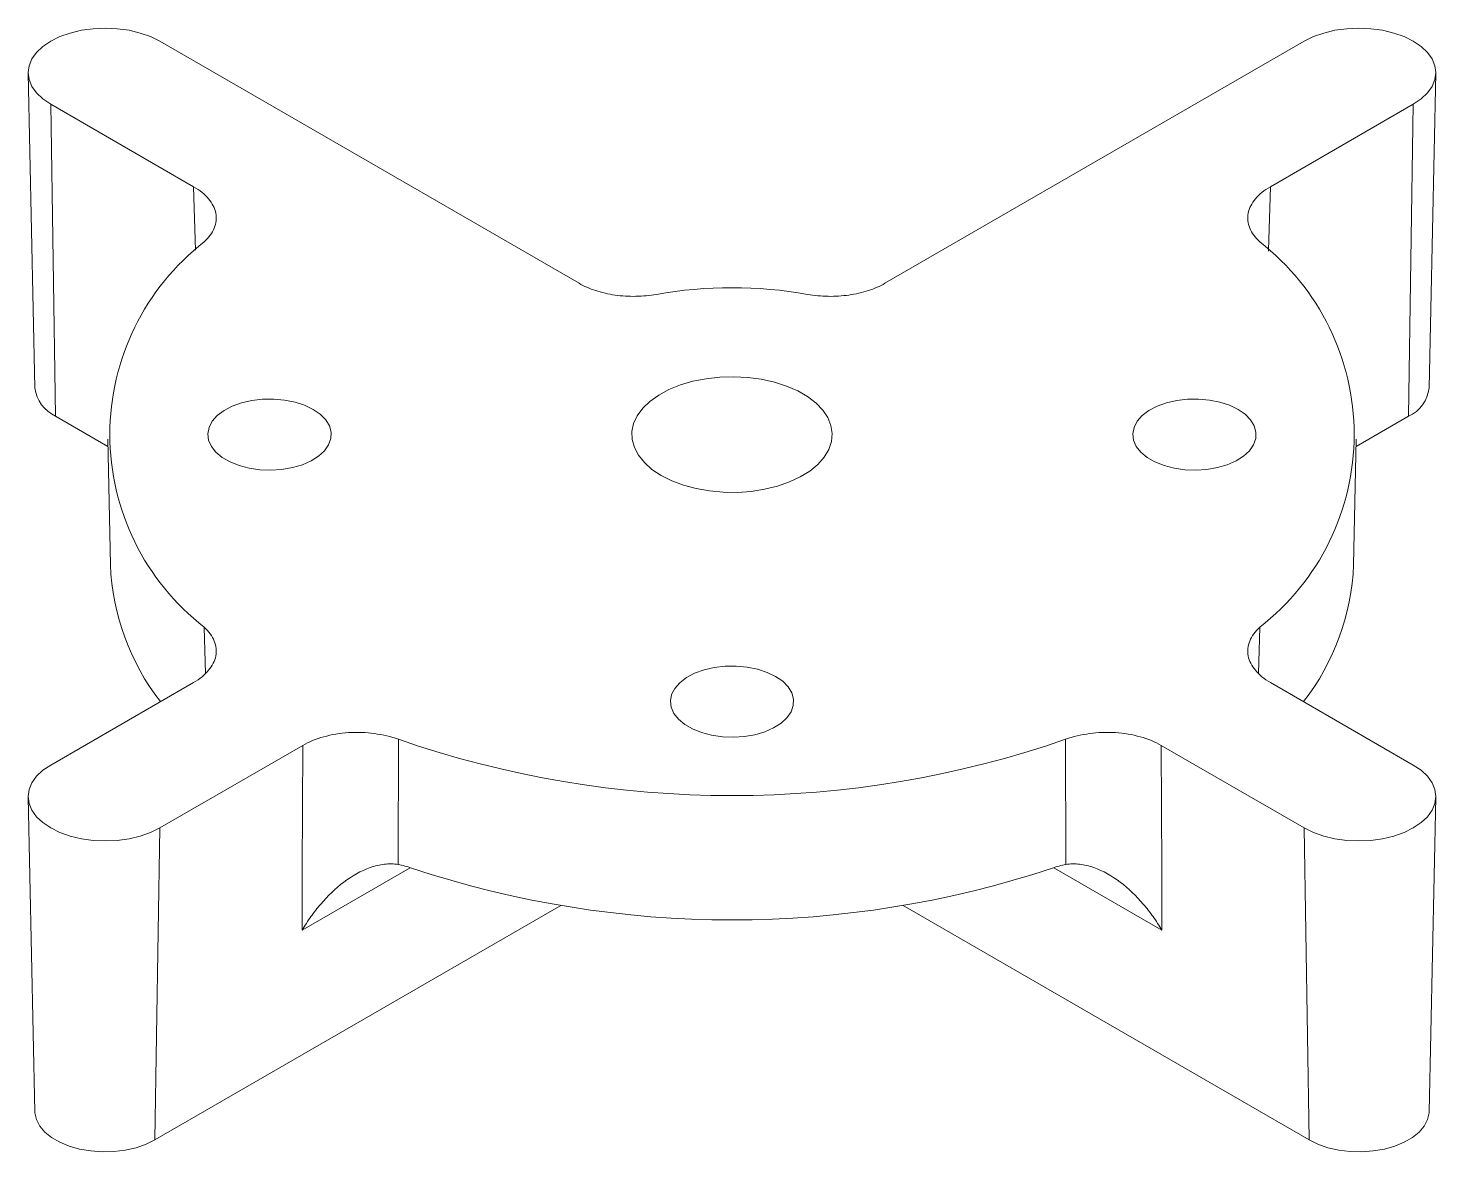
# Paper-space layout '_Isometric' of a CAD drawing. Header units: millimetres. Extents: x -18.3 to 18.3, y -18.6 to 10.5.
import ezdxf

# ---------------------------------------------------------------- set-up
doc = ezdxf.new("R2010")
doc.units = ezdxf.units.MM

psp = doc.layouts.new('_Isometric')

# ---------------------------------------------------------------- linework, layer by layer
at = {"color": 7, "linetype": 'Continuous', "lineweight": 15}
for p, q in [((-3.969, 3.924), (-14.849, 10.205)), ((14.849, 10.205), (3.969, 3.924)), ((-18.263, 9.374), (-18.089, 1.21)), ((18.089, 1.21), (18.263, 9.374)), ((-17.678, 8.572), (-13.969, 6.431)), ((-17.554, 0.478), (-17.678, 8.572)), ((13.969, 6.431), (17.678, 8.572)), ((17.554, 0.478), (17.678, 8.572)), ((-17.554, 0.478), (-16.195, -0.307)), ((16.195, -0.307), (17.554, 0.478)), ((-16.199, -0.115), (-16.129, -3.381)), ((16.129, -3.381), (16.199, -0.115)), ((-13.969, -6.431), (-17.678, -8.572)), ((17.678, -8.572), (13.969, -6.431)), ((-14.849, -10.205), (-11.14, -8.064)), ((11.14, -8.064), (14.849, -10.205)), ((-18.263, -9.403), (-18.089, -17.567)), ((18.089, -17.567), (18.263, -9.403)), ((-14.973, -18.299), (-14.849, -10.205)), ((14.973, -18.299), (14.849, -10.205)), ((-14.973, -18.299), (-4.439, -12.218)), ((4.439, -12.218), (14.973, -18.299))]:
    psp.add_line(p, q, dxfattribs=at)
at = {"color": 8, "linetype": 'Continuous', "lineweight": 15}
for p, q in [((-13.924, 4.78), (-13.969, 6.431)), ((-13.661, -6.194), (-13.693, -4.998)), ((13.693, -4.998), (13.661, -6.194)), ((-8.347, -11.237), (-11.155, -12.858)), ((11.155, -12.858), (8.347, -11.237))]:
    psp.add_line(p, q, dxfattribs=at)
at = {"color": 7, "linetype": 'Continuous', "lineweight": 15, "flags": 128}
for points in [[(-14.849, 10.205), (-15.088, 10.323), (-15.355, 10.417), (-15.645, 10.487), (-15.951, 10.529), (-16.263, 10.543), (-16.576, 10.529), (-16.881, 10.487), (-17.171, 10.417), (-17.439, 10.323), (-17.678, 10.205), (-17.881, 10.067), (-18.045, 9.913), (-18.166, 9.745), (-18.239, 9.569), (-18.263, 9.389), (-18.239, 9.208), (-18.166, 9.032), (-18.045, 8.865), (-17.881, 8.71), (-17.678, 8.572)], [(17.678, 8.572), (17.881, 8.71), (18.045, 8.865), (18.166, 9.032), (18.239, 9.208), (18.263, 9.389), (18.239, 9.569), (18.166, 9.745), (18.045, 9.913), (17.881, 10.067), (17.678, 10.205), (17.439, 10.323), (17.171, 10.417), (16.881, 10.487), (16.576, 10.529), (16.263, 10.543), (15.951, 10.529), (15.645, 10.487), (15.355, 10.417), (15.088, 10.323), (14.849, 10.205)], [(-1.838, -1.061), (-1.565, -1.199), (-1.261, -1.313), (-0.932, -1.401), (-0.585, -1.462), (-0.227, -1.495), (0.136, -1.499), (0.496, -1.473), (0.846, -1.419), (1.18, -1.337), (1.491, -1.23), (1.773, -1.098), (2.021, -0.945), (2.229, -0.773), (2.393, -0.586), (2.511, -0.388), (2.581, -0.183), (2.6, 0.026), (2.568, 0.235), (2.486, 0.439), (2.356, 0.634), (2.181, 0.817), (1.962, 0.985), (1.706, 1.133), (1.416, 1.259), (1.099, 1.36), (0.76, 1.435), (0.407, 1.482), (0.045, 1.501), (-0.317, 1.49), (-0.673, 1.45), (-1.016, 1.382), (-1.339, 1.287), (-1.636, 1.166), (-1.902, 1.024), (-2.13, 0.861), (-2.317, 0.681), (-2.458, 0.489), (-2.552, 0.286), (-2.596, 0.079), (-2.59, -0.131), (-2.533, -0.338), (-2.427, -0.538), (-2.274, -0.728), (-2.076, -0.903), (-1.838, -1.061)], [(-10.869, 0.653), (-10.685, 0.526), (-10.543, 0.382), (-10.448, 0.226), (-10.404, 0.062), (-10.41, -0.103), (-10.468, -0.266), (-10.574, -0.419), (-10.727, -0.56), (-10.921, -0.682), (-11.149, -0.782), (-11.404, -0.857), (-11.679, -0.905), (-11.964, -0.923), (-12.25, -0.912), (-12.528, -0.872), (-12.79, -0.803), (-13.025, -0.709), (-13.228, -0.592), (-13.392, -0.456), (-13.51, -0.305), (-13.58, -0.144), (-13.6, 0.021), (-13.567, 0.185), (-13.485, 0.344), (-13.355, 0.491), (-13.181, 0.623), (-12.969, 0.735), (-12.726, 0.823), (-12.46, 0.885), (-12.179, 0.918), (-11.892, 0.922), (-11.609, 0.896), (-11.338, 0.841), (-11.089, 0.759), (-10.869, 0.653)], [(13.131, 0.653), (13.315, 0.526), (13.457, 0.382), (13.552, 0.226), (13.596, 0.062), (13.59, -0.103), (13.532, -0.266), (13.426, -0.419), (13.273, -0.56), (13.079, -0.682), (12.851, -0.782), (12.596, -0.857), (12.321, -0.905), (12.036, -0.923), (11.75, -0.912), (11.472, -0.872), (11.21, -0.803), (10.975, -0.709), (10.772, -0.592), (10.608, -0.456), (10.49, -0.305), (10.42, -0.144), (10.4, 0.021), (10.433, 0.185), (10.515, 0.344), (10.645, 0.491), (10.819, 0.623), (11.031, 0.735), (11.274, 0.823), (11.54, 0.885), (11.821, 0.918), (12.108, 0.922), (12.391, 0.896), (12.662, 0.841), (12.911, 0.759), (13.131, 0.653)], [(1.131, -6.274), (1.315, -6.401), (1.457, -6.545), (1.552, -6.702), (1.596, -6.865), (1.59, -7.031), (1.532, -7.193), (1.426, -7.347), (1.273, -7.487), (1.079, -7.609), (0.851, -7.71), (0.596, -7.785), (0.321, -7.832), (0.036, -7.851), (-0.25, -7.84), (-0.528, -7.799), (-0.79, -7.731), (-1.025, -7.636), (-1.228, -7.519), (-1.392, -7.383), (-1.51, -7.233), (-1.58, -7.072), (-1.6, -6.907), (-1.567, -6.742), (-1.485, -6.584), (-1.355, -6.436), (-1.181, -6.304), (-0.969, -6.193), (-0.726, -6.104), (-0.46, -6.043), (-0.179, -6.01), (0.108, -6.006), (0.391, -6.032), (0.662, -6.086), (0.911, -6.168), (1.131, -6.274)], [(-8.658, -7.905), (-8.662, -11.121), (-8.662, -11.154)], [(8.662, -11.154), (8.662, -11.121), (8.658, -7.905)], [(-11.155, -12.858), (-11.15, -11.279), (-11.145, -9.692), (-11.14, -8.064)], [(11.14, -8.064), (11.145, -9.692), (11.15, -11.279), (11.155, -12.858)], [(-17.678, -8.572), (-17.881, -8.71), (-18.045, -8.865), (-18.166, -9.032), (-18.239, -9.208), (-18.263, -9.389), (-18.239, -9.569), (-18.166, -9.745), (-18.045, -9.913), (-17.881, -10.067), (-17.678, -10.205), (-17.439, -10.323), (-17.171, -10.417), (-16.881, -10.487), (-16.576, -10.529), (-16.263, -10.543), (-15.951, -10.529), (-15.645, -10.487), (-15.355, -10.417), (-15.088, -10.323), (-14.849, -10.205)], [(14.849, -10.205), (15.088, -10.323), (15.355, -10.417), (15.645, -10.487), (15.951, -10.529), (16.263, -10.543), (16.576, -10.529), (16.881, -10.487), (17.171, -10.417), (17.439, -10.323), (17.678, -10.205), (17.881, -10.067), (18.045, -9.913), (18.166, -9.745), (18.239, -9.569), (18.263, -9.389), (18.239, -9.208), (18.166, -9.032), (18.045, -8.865), (17.881, -8.71), (17.678, -8.572)], [(-18.089, -17.567), (-18.087, -17.598), (-18.05, -17.77), (-17.964, -17.937), (-17.832, -18.094), (-17.656, -18.235), (-17.443, -18.358), (-17.198, -18.459), (-16.927, -18.536), (-16.638, -18.585), (-16.339, -18.607), (-16.038, -18.6), (-15.743, -18.564), (-15.462, -18.501), (-15.203, -18.412), (-14.973, -18.299)], [(14.973, -18.299), (15.203, -18.412), (15.462, -18.501), (15.743, -18.564), (16.038, -18.6), (16.339, -18.607), (16.638, -18.585), (16.927, -18.536), (17.198, -18.459), (17.443, -18.358), (17.656, -18.235), (17.832, -18.094), (17.964, -17.937), (18.05, -17.77), (18.087, -17.598), (18.089, -17.567)]]:
    psp.add_lwpolyline(points, dxfattribs=at)
at = {"color": 8, "linetype": 'Continuous', "lineweight": 15, "flags": 128}
psp.add_lwpolyline([(13.969, 6.431), (13.924, 4.78), (13.923, 4.759)], dxfattribs=at)
at = {"color": 7, "linetype": 'Continuous', "lineweight": 15}
for centre, radius, start, end in [((-9.823, 0), 6.321, 127.7471, 232.2529), ((9.823, 0), 6.321, 307.7471, 52.2529), ((0, -7.422), 11.232, 79.9462, 100.0538), ((-17.166, 1.323), 0.93, 186.9623, 245.302), ((17.187, 1.307), 0.907, 293.8777, 353.858), ((-9.969, -3.137), 6.165, 182.265, 217.9504), ((9.969, -3.137), 6.165, 322.0496, 357.735), ((0, 17.016), 26.382, 250.8423, 289.1577), ((0, 13.777), 26.368, 251.6214, 288.3786)]:
    psp.add_arc(centre, radius, start, end, dxfattribs=at)
for points, knots in [([(-13.969, 6.431), (-13.808, 6.338), (-13.679, 6.233), (-13.482, 5.997), (-13.42, 5.873), (-13.37, 5.612), (-13.383, 5.483), (-13.485, 5.228), (-13.571, 5.109), (-13.693, 4.998)], [0, 0, 0, 0, 0.25, 0.25, 0.5, 0.5, 0.75, 0.75, 1, 1, 1, 1]), ([(13.693, 4.998), (13.571, 5.109), (13.485, 5.228), (13.383, 5.483), (13.37, 5.612), (13.42, 5.873), (13.482, 5.997), (13.679, 6.233), (13.808, 6.338), (13.969, 6.431)], [0, 0, 0, 0, 0.25, 0.25, 0.5, 0.5, 0.75, 0.75, 1, 1, 1, 1]), ([(-1.961, 3.638), (-2.135, 3.607), (-2.313, 3.59), (-2.675, 3.583), (-2.858, 3.595), (-3.208, 3.644), (-3.38, 3.684), (-3.694, 3.786), (-3.84, 3.849), (-3.969, 3.924)], [0, 0, 0, 0, 0.25, 0.25, 0.5, 0.5, 0.75, 0.75, 1, 1, 1, 1]), ([(3.969, 3.924), (3.84, 3.849), (3.696, 3.787), (3.381, 3.684), (3.21, 3.645), (2.86, 3.595), (2.676, 3.583), (2.316, 3.59), (2.135, 3.607), (1.961, 3.638)], [0, 0, 0, 0, 0.25, 0.25, 0.5, 0.5, 0.75, 0.75, 1, 1, 1, 1]), ([(-13.693, -4.998), (-13.571, -5.109), (-13.485, -5.228), (-13.383, -5.483), (-13.37, -5.612), (-13.42, -5.873), (-13.482, -5.997), (-13.679, -6.233), (-13.808, -6.338), (-13.969, -6.431)], [0, 0, 0, 0, 0.25, 0.25, 0.5, 0.5, 0.75, 0.75, 1, 1, 1, 1]), ([(13.969, -6.431), (13.808, -6.338), (13.679, -6.233), (13.482, -5.997), (13.42, -5.873), (13.37, -5.612), (13.383, -5.483), (13.485, -5.228), (13.571, -5.109), (13.693, -4.998)], [0, 0, 0, 0, 0.25, 0.25, 0.5, 0.5, 0.75, 0.75, 1, 1, 1, 1]), ([(-11.14, -8.064), (-10.98, -7.971), (-10.797, -7.897), (-10.388, -7.783), (-10.173, -7.747), (-9.722, -7.718), (-9.498, -7.726), (-9.056, -7.785), (-8.849, -7.835), (-8.658, -7.905)], [0, 0, 0, 0, 0.25, 0.25, 0.5, 0.5, 0.75, 0.75, 1, 1, 1, 1]), ([(8.658, -7.905), (8.849, -7.835), (9.056, -7.785), (9.498, -7.726), (9.722, -7.718), (10.173, -7.747), (10.388, -7.783), (10.797, -7.897), (10.98, -7.971), (11.14, -8.064)], [0, 0, 0, 0, 0.25, 0.25, 0.5, 0.5, 0.75, 0.75, 1, 1, 1, 1]), ([(-8.662, -11.154), (-8.78, -11.133), (-8.899, -11.131), (-9.141, -11.159), (-9.265, -11.189), (-9.627, -11.317), (-9.861, -11.451), (-10.29, -11.775), (-10.49, -11.968), (-10.761, -12.283), (-10.846, -12.392), (-11.008, -12.619), (-11.084, -12.738), (-11.155, -12.858)], [0, 0, 0, 0, 0.125, 0.125, 0.25, 0.25, 0.5, 0.5, 0.75, 0.75, 0.875, 0.875, 1, 1, 1, 1]), ([(8.662, -11.154), (8.78, -11.133), (8.899, -11.131), (9.141, -11.159), (9.265, -11.189), (9.627, -11.317), (9.861, -11.451), (10.29, -11.775), (10.49, -11.968), (10.761, -12.283), (10.846, -12.392), (11.008, -12.619), (11.084, -12.738), (11.155, -12.858)], [0, 0, 0, 0, 0.125, 0.125, 0.25, 0.25, 0.5, 0.5, 0.75, 0.75, 0.875, 0.875, 1, 1, 1, 1])]:
    psp.add_open_spline(points, degree=3, knots=knots, dxfattribs=at)
for points in [[(-8.662, -11.154), (-8.548, -11.174), (-8.432, -11.205), (-8.314, -11.246)], [(8.314, -11.246), (8.432, -11.205), (8.548, -11.174), (8.662, -11.154)]]:
    psp.add_open_spline(points, degree=3, dxfattribs=at)

doc.saveas('drawing.dxf')
